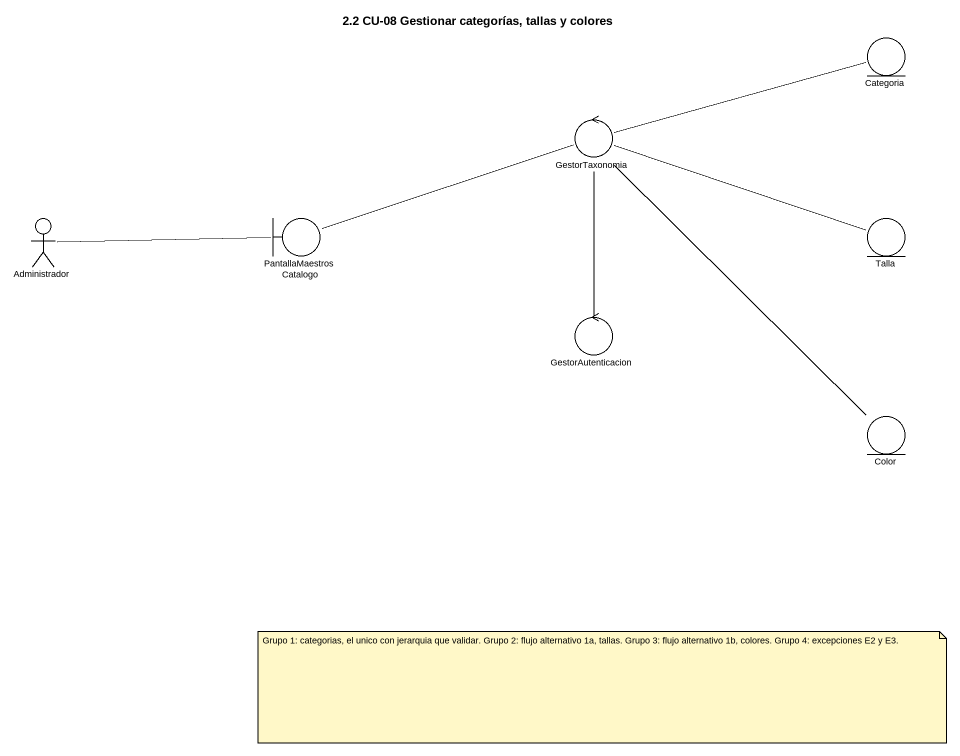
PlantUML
@startuml
title 2.2 CU-08 Gestionar categorías, tallas y colores
entity Categoria
control GestorTaxonomia
actor Administrador
boundary PantallaMaestrosCatalogo
entity Talla
control GestorAutenticacion
entity Color
GestorTaxonomia -right- Categoria
GestorTaxonomia -right- Talla
GestorTaxonomia -- GestorAutenticacion
GestorTaxonomia -- Color
Administrador -right- PantallaMaestrosCatalogo
PantallaMaestrosCatalogo -right- GestorTaxonomia
note as N1
  Grupo 1: categorias, el unico con jerarquia que validar. Grupo 2: flujo alternativo 1a, tallas. Grupo 3: flujo alternativo 1b, colores. Grupo 4: excepciones E2 y E3.
end note
@enduml
